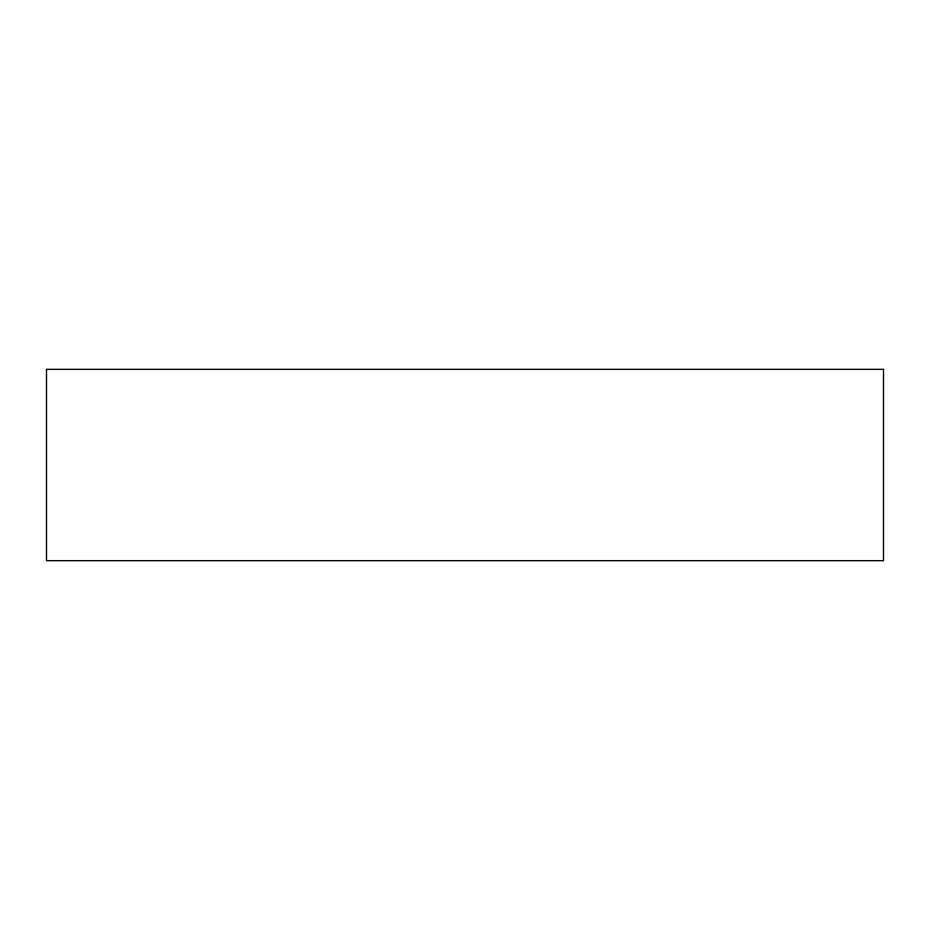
<?xml version="1.0" encoding="UTF-8"?>
<svg xmlns="http://www.w3.org/2000/svg" width="930" height="930" viewBox="0 0 930 930"><rect width="100%" height="100%" fill="white"/><g stroke="black" fill="none" stroke-linecap="round" stroke-linejoin="round"><path stroke-width="1.4" d="M883.5 369.338L46.5 369.338L46.5 560.662L883.5 560.662L883.5 369.338"/></g></svg>
